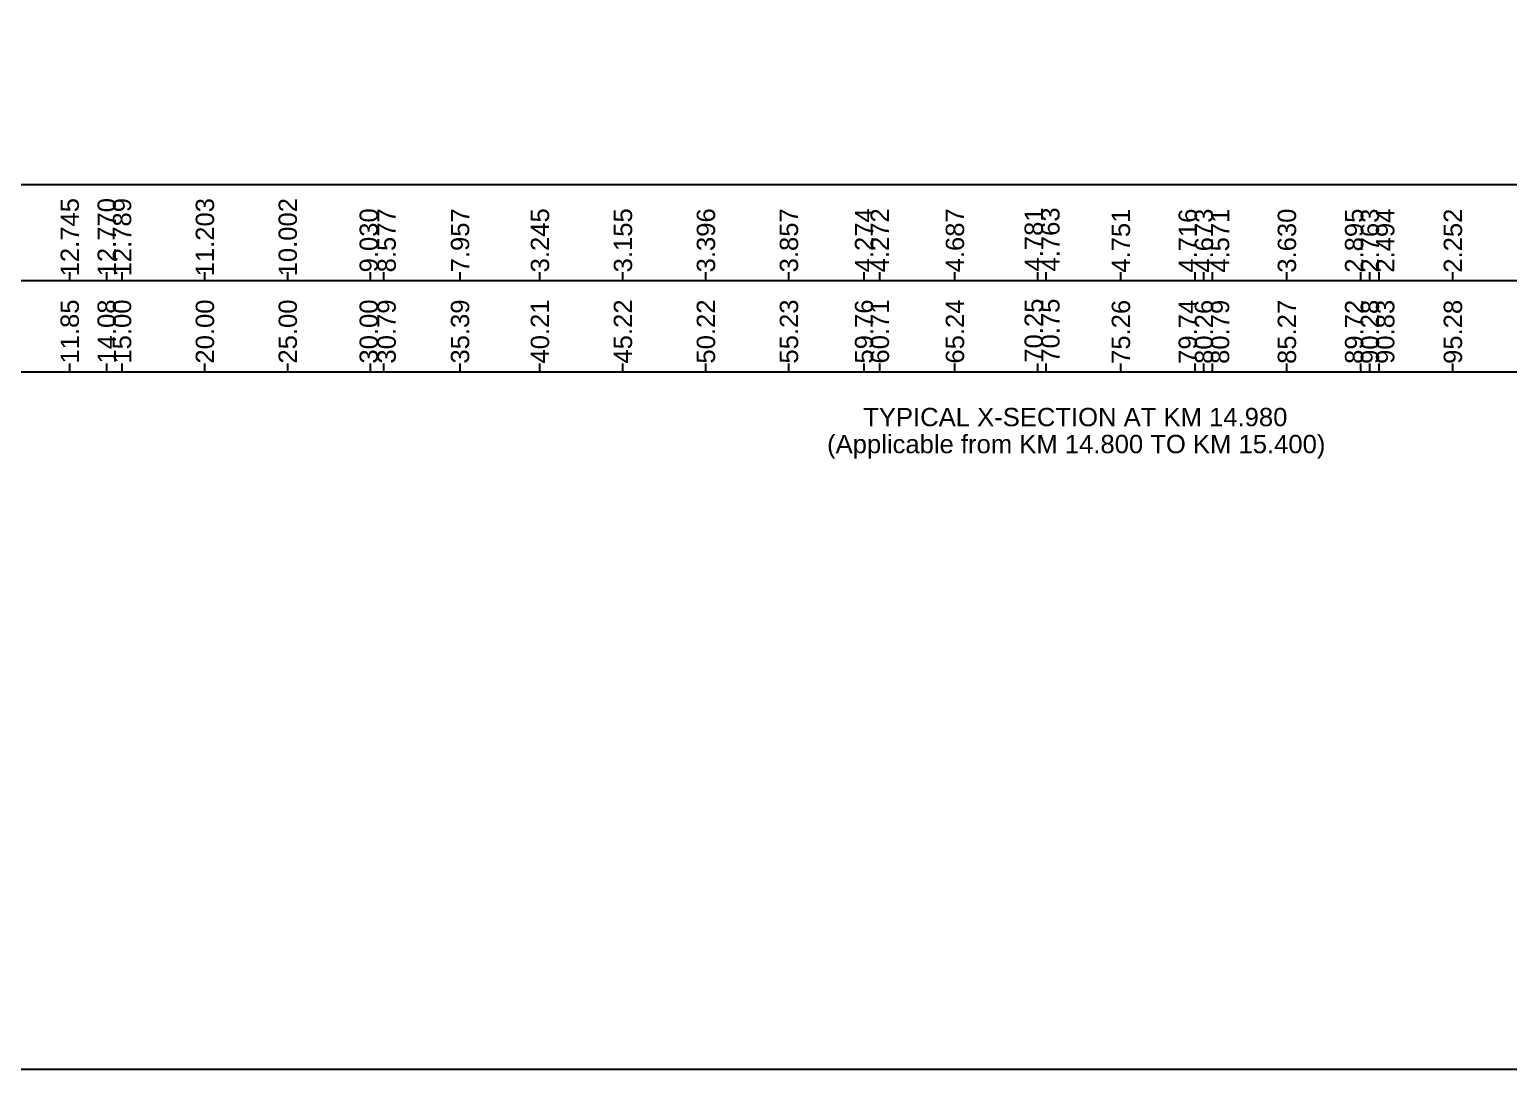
# Model space of a CAD drawing. Header units: inches. Extents: x -8940 to 26362, y -28010 to 990.
# Drawn here: x 4285.5 to 4374.7, y -16232.5 to -16169.8 of the extents above; entities that cross this region are included whole.
import ezdxf
from ezdxf.enums import TextEntityAlignment as Align

# ---------------------------------------------------------------- set-up
doc = ezdxf.new("R2010")
doc.units = ezdxf.units.IN
doc.header["$MEASUREMENT"] = 0
doc.layers.add('LINE', color=7, linetype='Continuous')
doc.styles.get("Standard").update_dxf_attribs({"font": 'arial.ttf'})

msp = doc.modelspace()

# ---------------------------------------------------------------- linework, layer by layer
at = {"color": 0, "linetype": 'ByBlock'}
for p, q in [((4365.793014, -16184.888044), (4365.793014, -16184.388044)), ((4287.917614, -16190.388044), (4287.917614, -16189.888044)), ((4290.146514, -16190.388044), (4290.146514, -16189.888044)), ((4291.069214, -16190.388044), (4291.069214, -16189.888044)), ((4296.068814, -16190.388044), (4296.068814, -16189.888044)), ((4301.067514, -16190.388044), (4301.067514, -16189.888044)), ((4306.067114, -16190.388044), (4306.067114, -16189.888044)), ((4306.859114, -16190.388044), (4306.859114, -16189.888044)), ((4311.459714, -16190.388044), (4311.459714, -16189.888044)), ((4365.793014, -16190.388044), (4365.793014, -16189.888044))]:
    msp.add_line(p, q, dxfattribs=at)
at = {"layer": 'LINE', "color": 0, "linetype": 'ByBlock', "lineweight": -3, "ltscale": 0.5}
for p, q in [((4261.007573, -16179.095204), (4431.427314, -16179.095204)), ((4287.917614, -16184.888044), (4287.917614, -16184.388044)), ((4290.146514, -16184.888044), (4290.146514, -16184.388044)), ((4291.069214, -16184.888044), (4291.069214, -16184.388044)), ((4296.068814, -16184.888044), (4296.068814, -16184.388044)), ((4301.067514, -16184.888044), (4301.067514, -16184.388044)), ((4306.067114, -16184.888044), (4306.067114, -16184.388044)), ((4306.859114, -16184.888044), (4306.859114, -16184.388044)), ((4311.459714, -16184.888044), (4311.459714, -16184.388044)), ((4316.279814, -16184.888044), (4316.279814, -16184.388044)), ((4321.286614, -16184.888044), (4321.286614, -16184.388044)), ((4326.292614, -16184.888044), (4326.292614, -16184.388044)), ((4331.299414, -16184.888044), (4331.299414, -16184.388044)), ((4335.830414, -16184.888044), (4335.830414, -16184.388044)), ((4336.782714, -16184.888044), (4336.782714, -16184.388044)), ((4341.312214, -16184.888044), (4341.312214, -16184.388044)), ((4346.318214, -16184.888044), (4346.318214, -16184.388044)), ((4346.820914, -16184.888044), (4346.820914, -16184.388044)), ((4351.324914, -16184.888044), (4351.324914, -16184.388044)), ((4355.805414, -16184.888044), (4355.805414, -16184.388044)), ((4356.330914, -16184.888044), (4356.330914, -16184.388044)), ((4356.859214, -16184.888044), (4356.859214, -16184.388044)), ((4361.337814, -16184.888044), (4361.337814, -16184.388044)), ((4366.343714, -16184.888044), (4366.343714, -16184.388044)), ((4366.897414, -16184.888044), (4366.897414, -16184.388044)), ((4371.350614, -16184.888044), (4371.350614, -16184.388044)), ((4261.007573, -16184.888044), (4431.427314, -16184.888044)), ((4316.279814, -16190.388044), (4316.279814, -16189.888044)), ((4321.286614, -16190.388044), (4321.286614, -16189.888044)), ((4326.292614, -16190.388044), (4326.292614, -16189.888044)), ((4331.299414, -16190.388044), (4331.299414, -16189.888044)), ((4335.830414, -16190.388044), (4335.830414, -16189.888044)), ((4336.782714, -16190.388044), (4336.782714, -16189.888044)), ((4341.312214, -16190.388044), (4341.312214, -16189.888044)), ((4346.318214, -16190.388044), (4346.318214, -16189.888044)), ((4346.820914, -16190.388044), (4346.820914, -16189.888044)), ((4351.324914, -16190.388044), (4351.324914, -16189.888044)), ((4355.805414, -16190.388044), (4355.805414, -16189.888044)), ((4356.330914, -16190.388044), (4356.330914, -16189.888044)), ((4356.859214, -16190.388044), (4356.859214, -16189.888044)), ((4361.337814, -16190.388044), (4361.337814, -16189.888044)), ((4366.343714, -16190.388044), (4366.343714, -16189.888044)), ((4366.897414, -16190.388044), (4366.897414, -16189.888044)), ((4371.350614, -16190.388044), (4371.350614, -16189.888044)), ((4261.007573, -16190.388044), (4431.427314, -16190.388044))]:
    msp.add_line(p, q, dxfattribs=at)
at = {"layer": 'LINE', "color": 7, "lineweight": -2, "ltscale": 0.5}
msp.add_lwpolyline([(4257.146574, -16232.469185), (4257.146574, -16106.733125), (4434.955144, -16106.733125), (4434.955144, -16232.469185), (4257.146574, -16232.469185)], close=True, dxfattribs=at)

# ---------------------------------------------------------------- texts
at = {"layer": 'LINE', "color": 0, "linetype": 'ByBlock', "lineweight": -3, "ltscale": 0.5}
for s, p in [('12.745', (4287.917614, -16179.914863)), ('12.770', (4290.146514, -16179.914863)), ('12.789', (4291.069214, -16179.914863)), ('11.203', (4296.068814, -16179.914863)), ('10.002', (4301.067514, -16179.914863)), ('9.030', (4305.953351, -16180.53291)), ('8.577', (4307.029775, -16180.53291)), ('7.957', (4311.459714, -16180.53291)), ('3.245', (4316.279814, -16180.53291)), ('3.155', (4321.286614, -16180.53291)), ('3.396', (4326.292614, -16180.53291)), ('3.857', (4331.299414, -16180.53291)), ('4.274', (4335.830414, -16180.53291)), ('4.272', (4336.782714, -16180.53291)), ('4.687', (4341.312214, -16180.53291)), ('4.781', (4346.068368, -16180.480597)), ('4.763', (4347.070761, -16180.480597)), ('4.751', (4351.324914, -16180.553114)), ('4.716', (4355.359748, -16180.553114)), ('4.673', (4356.330914, -16180.553114)), ('4.571', (4357.304849, -16180.553114)), ('3.630', (4361.337814, -16180.553114)), ('2.895', (4365.393246, -16180.553114)), ('2.763', (4366.343714, -16180.553114)), ('2.494', (4367.266476, -16180.553114)), ('2.252', (4371.350614, -16180.553114)), ('11.85', (4287.917614, -16186.03291)), ('14.08', (4290.146514, -16186.03291)), ('15.00', (4291.069214, -16186.03291)), ('20.00', (4296.068814, -16186.03291)), ('25.00', (4301.067514, -16186.03291)), ('30.00', (4305.953351, -16186.03291)), ('30.79', (4307.029775, -16186.03291)), ('35.39', (4311.459714, -16186.03291)), ('40.21', (4316.279814, -16186.03291)), ('45.22', (4321.286614, -16186.03291)), ('50.22', (4326.292614, -16186.03291)), ('55.23', (4331.299414, -16186.03291)), ('59.76', (4335.830414, -16186.03291)), ('60.71', (4336.782714, -16186.03291)), ('65.24', (4341.312214, -16186.03291)), ('70.25', (4346.068368, -16185.980597)), ('70.75', (4347.070761, -16185.980597)), ('75.26', (4351.324914, -16186.053114)), ('79.74', (4355.359748, -16186.053114)), ('80.26', (4356.330914, -16186.053114)), ('80.79', (4357.304849, -16186.053114)), ('85.27', (4361.337814, -16186.053114)), ('89.72', (4365.393246, -16186.053114)), ('90.28', (4366.343714, -16186.053114)), ('90.83', (4367.266476, -16186.053114)), ('95.28', (4371.350614, -16186.053114))]:
    msp.add_text(s, height=1.1061994, rotation=90, dxfattribs=at).set_placement(p, align=Align.MIDDLE_RIGHT)
at = {"layer": 'LINE', "color": 0, "linetype": 'ByBlock', "lineweight": -3, "ltscale": 0.5, "char_height": 1.10619938, "width": 47.95016867, "attachment_point": 2}
for s, insert in [('TYPICAL X-SECTION AT KM 14.980', (4348.574777, -16192.570775)), ('(Applicable from KM 14.800 TO KM 15.400)', (4348.631085, -16194.199321))]:
    msp.add_mtext(s, dxfattribs=dict(at, insert=insert))

doc.saveas('drawing.dxf')
